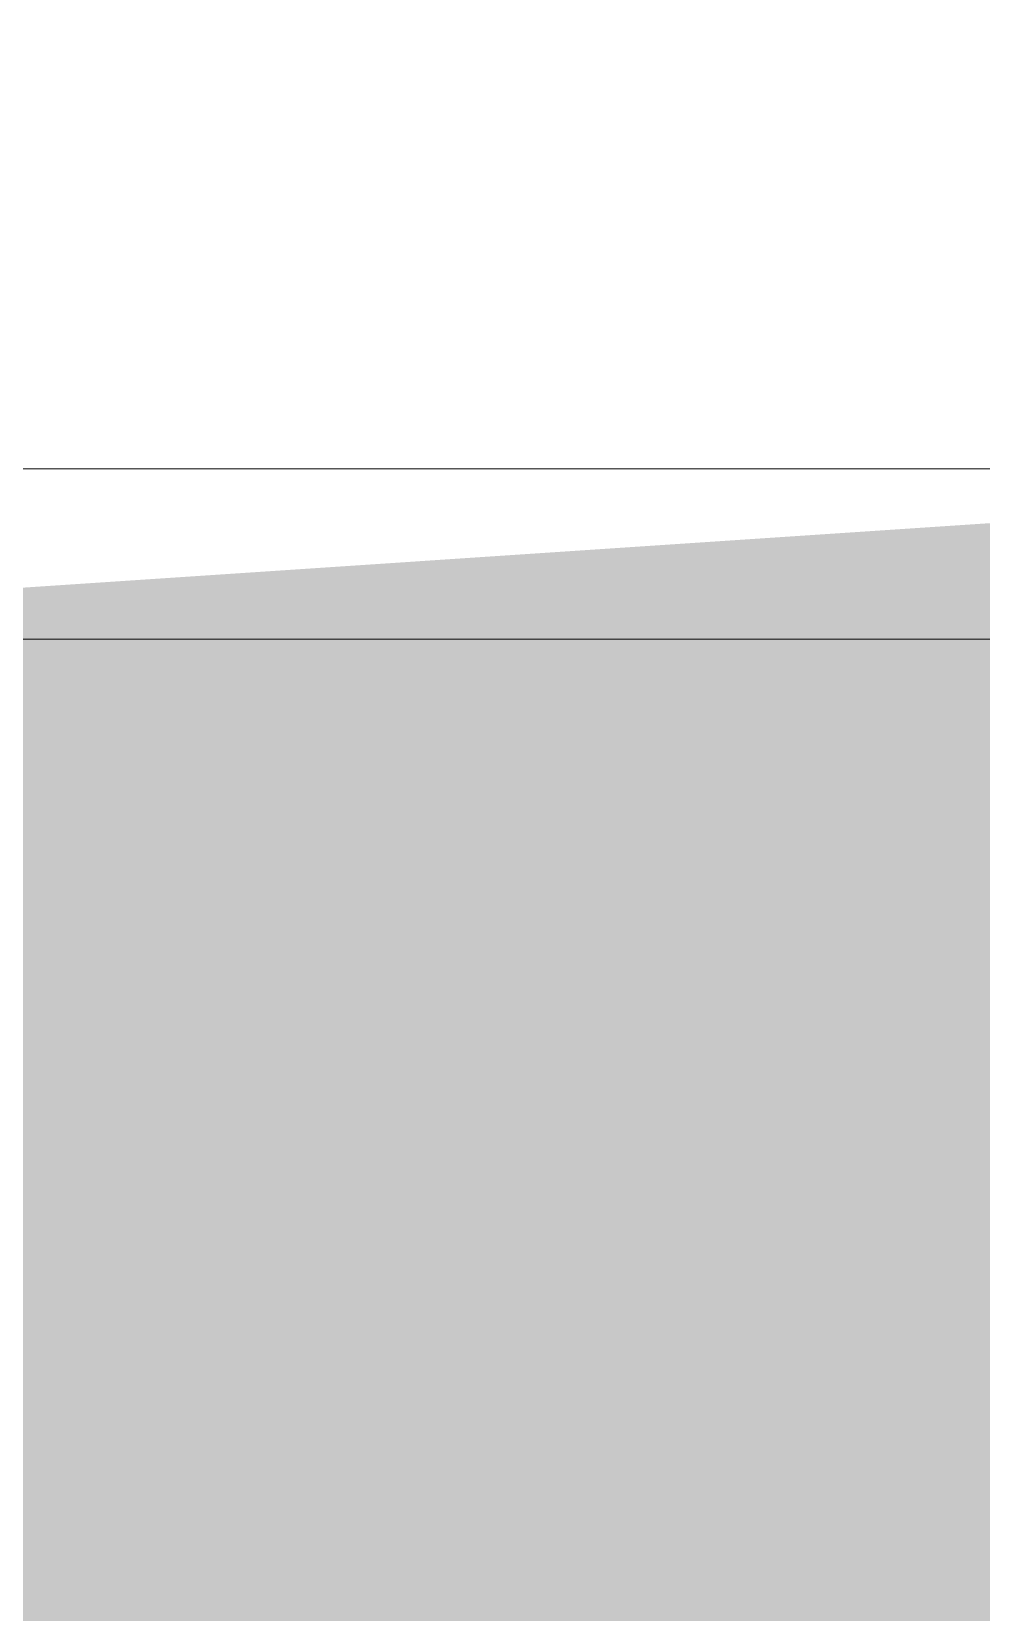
# Model space of a CAD drawing. Header units: millimetres. Extents: x 81773 to 282675, y -8553 to 29000.
# Drawn here: x 109775.58 to 109781.16, y 6593.28 to 6602.57 of the extents above; entities that cross this region are included whole.
import ezdxf

# ---------------------------------------------------------------- set-up
doc = ezdxf.new("R2010")
doc.units = ezdxf.units.MM
for name, color, linetype, lineweight, true_color in [('A-GENM-2', 5, 'Continuous', 9, 0x0000ff), ('A-WALL-1', 9, 'Continuous', 9, 0x808080), ('A-WALL-FNSH-1', 9, 'Continuous', 9, 0x808080), ('I-WALL-2', 9, 'Continuous', 9, 0x808080)]:
    doc.layers.add(name, color=color, linetype=linetype, lineweight=lineweight, true_color=true_color)

# ---------------------------------------------------------------- blocks, each defined once
blk = doc.blocks.new('Плинтус - Плинтус светлый _сад_-33412382-План раскладки напольных покрытий 3 этажа в осях 23-33')
at = {"layer": 'A-GENM-2'}
blk.add_hatch(color=256, dxfattribs=at).paths.add_polyline_path([(524.0001, -15), (509.0001, 0), (-1, -1), (-1, -15), (520.0497, -15)])
blk.add_line((0, 0), (509.0001, 0), dxfattribs=at)
blk = doc.blocks.new('Плинтус - Плинтус светлый _сад_-33412378-План раскладки напольных покрытий 3 этажа в осях 23-33')
at = {"layer": 'A-GENM-2'}
blk.add_hatch(color=256, dxfattribs=at).paths.add_polyline_path([(-15, -15), (1420, -15), (1419, 0), (0, 0)])

msp = doc.modelspace()

# ---------------------------------------------------------------- hatches: boundary and pattern name
at = {"layer": 'I-WALL-2'}
h = msp.add_hatch(dxfattribs=at)
h.set_pattern_fill('FP_35', color=256, style=0, pattern_type=2)
h.set_pattern_definition([(0, (0, 0), (121.92, 30.48), [10.058, -81.382, 10.058, -81.382, -487.68]), (0, (0, 0), (121.92, 30.48), [-182.88, 10.058, -172.822, 10.058, -81.382, -213.36]), (0, (0, 0), (121.92, 30.48), [-457.2, 10.058, -50.902, 10.058, -142.342]), (120, (45.72, 15.24), (-87.356454, 90.345817), [10.058, -81.382, 10.058, -81.382, -487.68]), (120, (45.72, 15.24), (-87.356454, 90.345817), [-182.88, 10.058, -172.822, 10.058, -81.382, -213.36]), (120, (45.72, 15.24), (-87.356454, 90.345817), [-457.2, 10.058, -50.902, 10.058, -142.342]), (240, (60.96, 76.2), (-34.563546, -120.825817), [10.058, -81.382, 10.058, -81.382, -487.68]), (240, (60.96, 76.2), (-34.563546, -120.825817), [-182.88, 10.058, -172.822, 10.058, -81.382, -213.36]), (240, (60.96, 76.2), (-34.563546, -120.825817), [-457.2, 10.058, -50.902, 10.058, -142.342])])
h.paths.add_polyline_path([(111909.9999, 6600), (111909.9999, 6620), (111260, 6619.1164), (111260, 6612), (111230, 6612), (111230, 6600), (111908.9999, 6600)])
h.paths.add_polyline_path([(110250, 6600), (110280, 6600), (110280, 6612), (110250, 6612), (110250, 6620), (109749.9999, 6620), (109749.9999, 6600), (109972.7387, 6600)])

# ---------------------------------------------------------------- linework, layer by layer
at = {"layer": 'A-WALL-1'}
msp.add_line((109769.9999, 6600), (110280, 6600), dxfattribs=at)
at = {"layer": 'A-WALL-FNSH-1'}
msp.add_line((109770.9999, 6599), (110280, 6599), dxfattribs=at)

# ---------------------------------------------------------------- block references
at = {"layer": 'A-GENM-2', "rotation": 90}
msp.add_blockref('Плинтус - Плинтус светлый _сад_-33412378-План раскладки напольных покрытий 3 этажа в осях 23-33', (109770.9999, 5180), dxfattribs=at)
at = {"layer": 'A-GENM-2'}
msp.add_blockref('Плинтус - Плинтус светлый _сад_-33412382-План раскладки напольных покрытий 3 этажа в осях 23-33', (109770.9999, 6599), dxfattribs=at)

doc.saveas('drawing.dxf')
